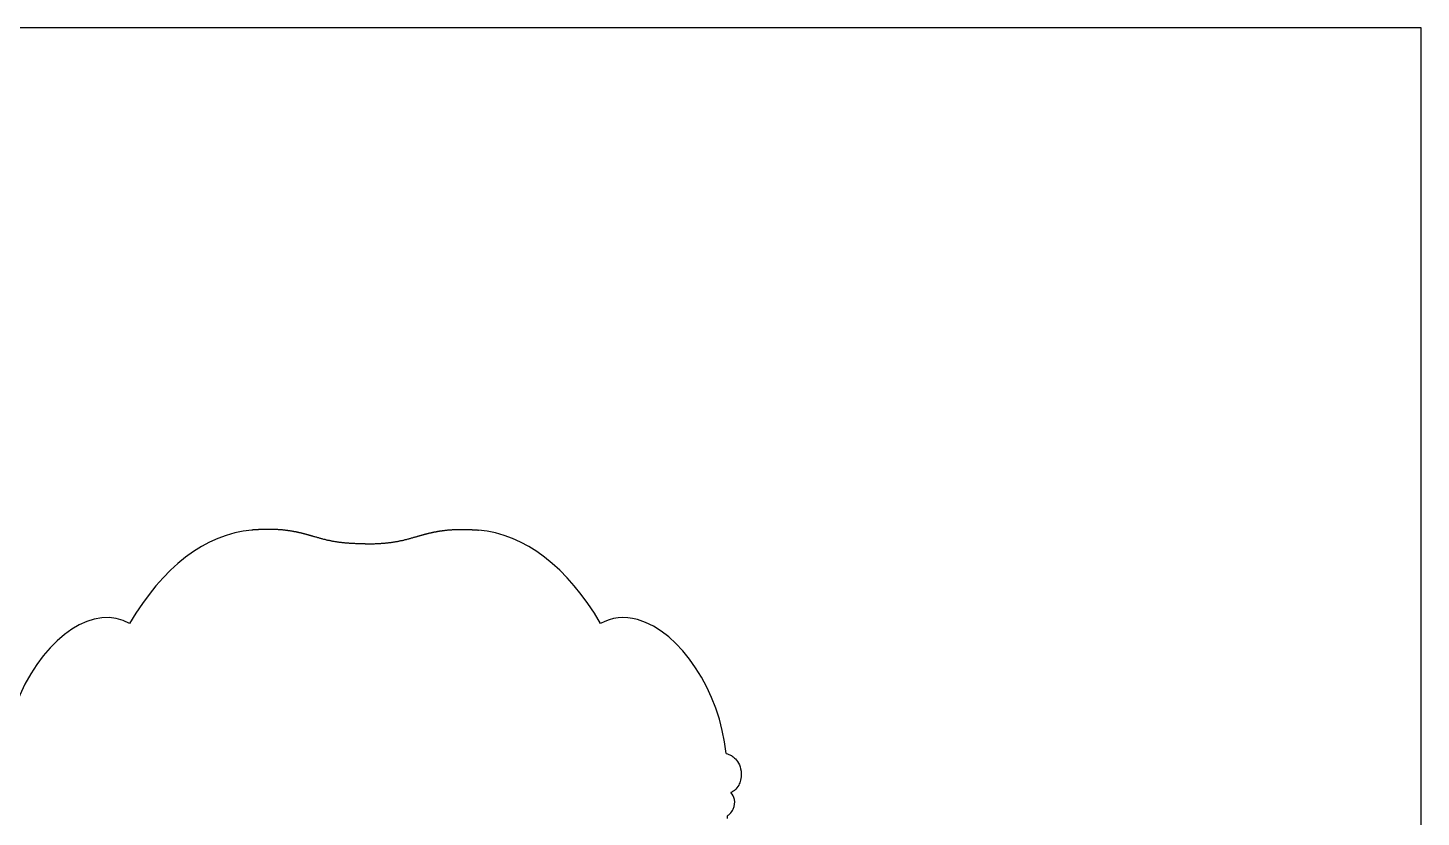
# Model space of a CAD drawing. Header units: millimetres. Extents: x -60 to 340, y -50 to 250.
# Drawn here: x 76.2 to 340.1, y 100.6 to 250 of the extents above; entities that cross this region are included whole.
import ezdxf

# ---------------------------------------------------------------- set-up
doc = ezdxf.new("R2010")
doc.units = ezdxf.units.MM
doc.header["$MEASUREMENT"] = 0
doc.layers.add('Ebene 1', color=7, linetype='Continuous', lineweight=0)

# ---------------------------------------------------------------- blocks, each defined once
blk = doc.blocks.new('Block_0')
at = {"layer": 'Ebene 1', "color": 18, "lineweight": 25, "true_color": 0x000000}
for p, q in [((340.05, 250.01), (-59.95, 250.01)), ((340.05, -49.99), (340.05, 250.01))]:
    blk.add_line(p, q, dxfattribs=at)
for points in [[(140.05, 152.33), (139.9, 152.33), (139.75, 152.33), (139.6, 152.33), (139.45, 152.34), (139.3, 152.34), (139.15, 152.34), (139, 152.34), (138.85, 152.35), (138.7, 152.35), (138.55, 152.35), (138.4, 152.36), (138.26, 152.36), (138.11, 152.37), (137.97, 152.37), (137.82, 152.38), (137.68, 152.39), (137.53, 152.39), (137.39, 152.4), (137.25, 152.41), (137.11, 152.42), (136.96, 152.43), (136.82, 152.44), (136.68, 152.45), (136.54, 152.46), (136.4, 152.47), (136.26, 152.48), (136.12, 152.5), (135.98, 152.51), (135.85, 152.52), (135.71, 152.54), (135.57, 152.56), (135.43, 152.57), (135.3, 152.59), (135.16, 152.61), (135.02, 152.62), (134.89, 152.64), (134.75, 152.66), (134.62, 152.68), (134.48, 152.71), (134.35, 152.73), (134.21, 152.75), (134.08, 152.77), (133.95, 152.8), (133.81, 152.82), (133.68, 152.85), (133.54, 152.88), (133.41, 152.9), (133.28, 152.93), (133.14, 152.96), (133.01, 152.99), (132.87, 153.02), (132.74, 153.05), (132.61, 153.08), (132.47, 153.12), (132.34, 153.15), (132.2, 153.18), (132.07, 153.22), (131.93, 153.25), (131.8, 153.29), (131.66, 153.33), (131.52, 153.36), (131.39, 153.4), (131.25, 153.44), (131.11, 153.48), (130.97, 153.52), (130.83, 153.56), (130.69, 153.6), (130.55, 153.64), (130.41, 153.68), (130.27, 153.72), (130.2, 153.74), (130.13, 153.76), (130.05, 153.78), (129.98, 153.8), (129.91, 153.82), (129.84, 153.85), (129.76, 153.87), (129.69, 153.89), (129.61, 153.91), (129.54, 153.93), (129.47, 153.95), (129.39, 153.97), (129.32, 153.99), (129.24, 154.01), (129.17, 154.03), (129.09, 154.05), (129.01, 154.08), (128.94, 154.1), (128.86, 154.12), (128.78, 154.14), (128.71, 154.16), (128.63, 154.18), (128.55, 154.2), (128.47, 154.22), (128.39, 154.24), (128.31, 154.26), (128.23, 154.28), (128.15, 154.3), (128.07, 154.32), (127.99, 154.34), (127.91, 154.36), (127.82, 154.38), (127.74, 154.4), (127.66, 154.42), (127.57, 154.44), (127.49, 154.46), (127.41, 154.47), (127.32, 154.49), (127.23, 154.51), (127.15, 154.53), (127.06, 154.55), (126.97, 154.57), (126.89, 154.58), (126.8, 154.6), (126.71, 154.62), (126.62, 154.63), (126.53, 154.65), (126.44, 154.67), (126.35, 154.68), (126.26, 154.7), (126.16, 154.72), (126.07, 154.73), (125.98, 154.75), (125.88, 154.76), (125.79, 154.78), (125.69, 154.79), (125.6, 154.81), (125.5, 154.82), (125.4, 154.83), (125.31, 154.85), (125.21, 154.86), (125.11, 154.87), (125.01, 154.88), (124.91, 154.9), (124.81, 154.91), (124.7, 154.92), (124.6, 154.93), (124.5, 154.94), (124.39, 154.95), (124.29, 154.96), (124.18, 154.97), (124.08, 154.98), (123.97, 154.99), (123.86, 155), (123.75, 155), (123.64, 155.01), (123.53, 155.02), (123.42, 155.02), (123.31, 155.03), (123.2, 155.04), (123.08, 155.04), (122.97, 155.05), (122.86, 155.05), (122.74, 155.06), (122.62, 155.06), (122.51, 155.06), (122.39, 155.07), (122.27, 155.07), (122.15, 155.07), (122.03, 155.07), (121.91, 155.07), (121.79, 155.07), (121.72, 155.07), (121.66, 155.07), (121.6, 155.07), (121.54, 155.07), (121.48, 155.07), (121.41, 155.07), (121.35, 155.07), (121.29, 155.07), (121.22, 155.07), (121.16, 155.07), (121.1, 155.06), (121.03, 155.06), (120.97, 155.06), (120.91, 155.06), (120.84, 155.06), (120.78, 155.06), (120.71, 155.06), (120.65, 155.05), (120.58, 155.05), (120.52, 155.05), (120.45, 155.05), (120.38, 155.04), (120.32, 155.04), (120.25, 155.04), (120.19, 155.03), (120.12, 155.03), (120.05, 155.03), (119.98, 155.02), (119.92, 155.02), (119.85, 155.02), (119.78, 155.01), (119.71, 155.01), (119.64, 155.01), (119.58, 155), (119.51, 155), (119.44, 154.99), (119.37, 154.99), (119.3, 154.98), (119.23, 154.98), (119.16, 154.97), (119.09, 154.97), (119.02, 154.96), (118.95, 154.96), (118.88, 154.95), (118.81, 154.95), (118.74, 154.94), (118.66, 154.94), (118.59, 154.93)], [(140.05, 152.33), (140.21, 152.33), (140.36, 152.33), (140.51, 152.33), (140.66, 152.34), (140.81, 152.34), (140.96, 152.34), (141.11, 152.34), (141.26, 152.35), (141.41, 152.35), (141.55, 152.35), (141.7, 152.36), (141.85, 152.36), (141.99, 152.37), (142.14, 152.37), (142.28, 152.38), (142.43, 152.39), (142.57, 152.39), (142.71, 152.4), (142.86, 152.41), (143, 152.42), (143.14, 152.43), (143.28, 152.44), (143.42, 152.45), (143.56, 152.46), (143.7, 152.47), (143.84, 152.48), (143.98, 152.5), (144.12, 152.51), (144.26, 152.52), (144.4, 152.54), (144.53, 152.56), (144.67, 152.57), (144.81, 152.59), (144.95, 152.61), (145.08, 152.62), (145.22, 152.64), (145.35, 152.66), (145.49, 152.68), (145.62, 152.71), (145.76, 152.73), (145.89, 152.75), (146.03, 152.77), (146.16, 152.8), (146.29, 152.82), (146.43, 152.85), (146.56, 152.88), (146.7, 152.9), (146.83, 152.93), (146.96, 152.96), (147.1, 152.99), (147.23, 153.02), (147.37, 153.05), (147.5, 153.08), (147.63, 153.12), (147.77, 153.15), (147.9, 153.18), (148.04, 153.22), (148.17, 153.25), (148.31, 153.29), (148.44, 153.33), (148.58, 153.36), (148.72, 153.4), (148.86, 153.44), (148.99, 153.48), (149.13, 153.52), (149.27, 153.56), (149.41, 153.6), (149.55, 153.64), (149.69, 153.68), (149.84, 153.72), (149.91, 153.74), (149.98, 153.76), (150.05, 153.78), (150.12, 153.8), (150.2, 153.82), (150.27, 153.85), (150.34, 153.87), (150.42, 153.89), (150.49, 153.91), (150.56, 153.93), (150.64, 153.95), (150.71, 153.97), (150.79, 153.99), (150.86, 154.01), (150.94, 154.03), (151.02, 154.05), (151.09, 154.08), (151.17, 154.1), (151.25, 154.12), (151.32, 154.14), (151.4, 154.16), (151.48, 154.18), (151.56, 154.2), (151.64, 154.22), (151.71, 154.24), (151.79, 154.26), (151.87, 154.28), (151.96, 154.3), (152.04, 154.32), (152.12, 154.34), (152.2, 154.36), (152.28, 154.38), (152.36, 154.4), (152.45, 154.42), (152.53, 154.44), (152.62, 154.46), (152.7, 154.47), (152.79, 154.49), (152.87, 154.51), (152.96, 154.53), (153.04, 154.55), (153.13, 154.57), (153.22, 154.58), (153.31, 154.6), (153.4, 154.62), (153.49, 154.63), (153.58, 154.65), (153.67, 154.67), (153.76, 154.68), (153.85, 154.7), (153.94, 154.72), (154.03, 154.73), (154.13, 154.75), (154.22, 154.76), (154.32, 154.78), (154.41, 154.79), (154.51, 154.81), (154.61, 154.82), (154.7, 154.83), (154.8, 154.85), (154.9, 154.86), (155, 154.87), (155.1, 154.88), (155.2, 154.9), (155.3, 154.91), (155.4, 154.92), (155.51, 154.93), (155.61, 154.94), (155.71, 154.95), (155.82, 154.96), (155.92, 154.97), (156.03, 154.98), (156.14, 154.99), (156.24, 155), (156.35, 155), (156.46, 155.01), (156.57, 155.02), (156.68, 155.02), (156.8, 155.03), (156.91, 155.04), (157.02, 155.04), (157.14, 155.05), (157.25, 155.05), (157.37, 155.06), (157.48, 155.06), (157.6, 155.06), (157.72, 155.07), (157.84, 155.07), (157.96, 155.07), (158.08, 155.07), (158.2, 155.07), (158.32, 155.07), (158.38, 155.07), (158.44, 155.07), (158.51, 155.07), (158.57, 155.07), (158.63, 155.07), (158.69, 155.07), (158.75, 155.07), (158.82, 155.07), (158.88, 155.07), (158.94, 155.07), (159.01, 155.06), (159.07, 155.06), (159.14, 155.06), (159.2, 155.06), (159.26, 155.06), (159.33, 155.06), (159.39, 155.06), (159.46, 155.05), (159.52, 155.05), (159.59, 155.05), (159.65, 155.05), (159.72, 155.04), (159.79, 155.04), (159.85, 155.04), (159.92, 155.03), (159.99, 155.03), (160.05, 155.03), (160.12, 155.02), (160.19, 155.02), (160.26, 155.02), (160.32, 155.01), (160.39, 155.01), (160.46, 155.01), (160.53, 155), (160.6, 155), (160.67, 154.99), (160.74, 154.99), (160.81, 154.98), (160.88, 154.98), (160.95, 154.97), (161.02, 154.97), (161.09, 154.96), (161.16, 154.96), (161.23, 154.95), (161.3, 154.95), (161.37, 154.94), (161.44, 154.94), (161.51, 154.93)]]:
    blk.add_lwpolyline(points, dxfattribs=at)
for points in [[(118.59, 154.93), (109.86, 154.19), (101.61, 147.88), (95.45, 137.23)], [(184.65, 137.23), (178.5, 147.88), (170.24, 154.19), (161.51, 154.93)], [(209.99, 103.94), (209.89, 104.43), (209.66, 104.87), (209.32, 105.25)], [(209.78, 102.11), (210.04, 102.72), (210.11, 103.35), (209.99, 103.94)], [(208.65, 100.31), (208.68, 100.49), (208.69, 100.68), (208.68, 100.86)], [(208.68, 100.86), (208.84, 100.96), (208.99, 101.07), (209.12, 101.19)], [(209.12, 101.19), (209.41, 101.46), (209.63, 101.77), (209.78, 102.11)]]:
    blk.add_open_spline(points, degree=3, dxfattribs=at)
for points, knots in [([(95.45, 137.23), (88.97, 141.08), (79.65, 135.01), (74.64, 123.7), (69.64, 112.38), (70.83, 100.09), (77.32, 96.25), (79.63, 94.88), (82.41, 94.73), (85.32, 95.82)], [0, 0, 0, 0, 1, 1, 1, 2, 2, 2, 3, 3, 3, 3]), ([(208.41, 112.63), (207.27, 124.37), (199.77, 135.72), (191.66, 137.99), (189.11, 138.7), (186.69, 138.44), (184.65, 137.23)], [0, 0, 0, 0, 1, 1, 1, 2, 2, 2, 2]), ([(208.41, 112.63), (208.62, 112.59), (208.79, 112.53), (208.94, 112.47), (209.17, 112.38), (209.39, 112.27), (209.59, 112.13), (209.8, 111.99), (210, 111.83), (210.17, 111.64)], [0, 0, 0, 0, 1, 1, 1, 2, 2, 2, 3, 3, 3, 3]), ([(210.17, 111.64), (210.5, 111.31), (210.75, 110.91), (210.93, 110.48), (211.11, 110.06), (211.27, 109.5), (211.28, 108.75), (211.28, 108.47), (211.26, 108.05), (211.16, 107.6), (211.08, 107.26), (210.97, 106.93), (210.8, 106.63)], [0, 0, 0, 0, 1, 1, 1, 2, 2, 2, 3, 3, 3, 4, 4, 4, 4]), ([(210.8, 106.63), (210.6, 106.26), (210.34, 105.92), (210.01, 105.66), (209.76, 105.46), (209.52, 105.34), (209.32, 105.25)], [0, 0, 0, 0, 1, 1, 1, 2, 2, 2, 2])]:
    blk.add_open_spline(points, degree=3, knots=knots, dxfattribs=at)

msp = doc.modelspace()

# ---------------------------------------------------------------- block references
at = {"layer": 'Ebene 1'}
msp.add_blockref('Block_0', (0, 0), dxfattribs=at)

doc.saveas('drawing.dxf')
